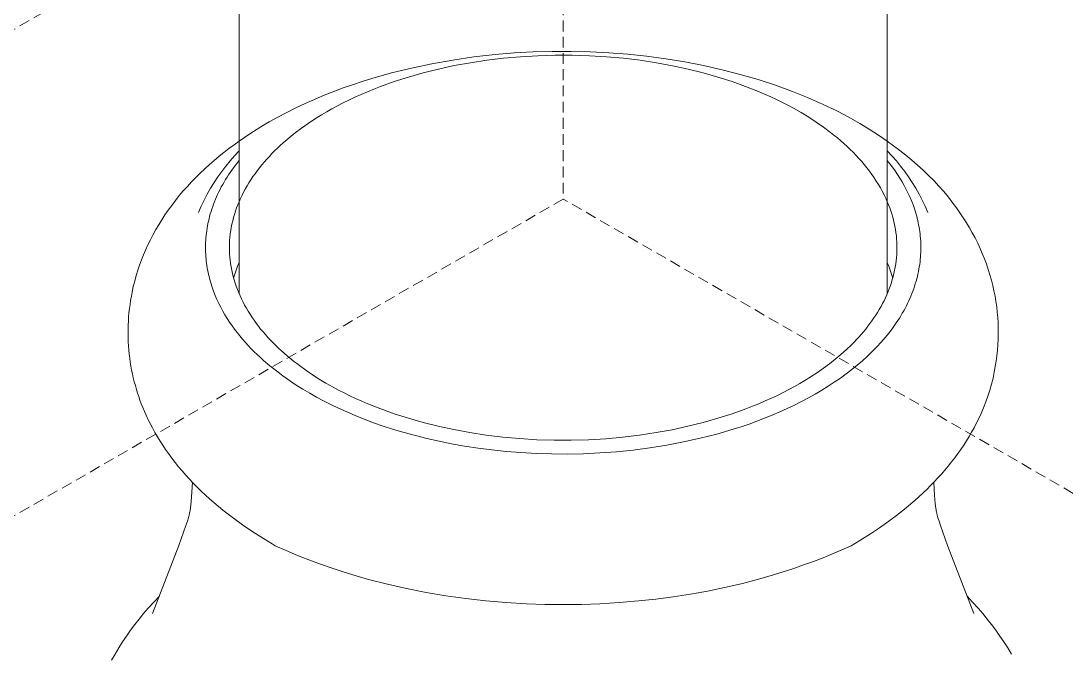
# Model space of a CAD drawing. Header units: millimetres. Extents: x -124 to 15640, y 659 to 4121.
# Drawn here: x 4030.7 to 4153.4, y 2476.4 to 2550.8 of the extents above; entities that cross this region are included whole.
import ezdxf

# ---------------------------------------------------------------- set-up
doc = ezdxf.new("R2010")
doc.units = ezdxf.units.MM
doc.linetypes.add('HIDDEN', pattern=[1.905, 1.27, -0.635])
doc.layers.add('ZANO_R', color=7, linetype='Continuous', lineweight=0)
doc.layers.add('ZANO_R_przerywana', color=7, linetype='HIDDEN', lineweight=0)

msp = doc.modelspace()

# ---------------------------------------------------------------- linework, layer by layer
at = {"layer": 'ZANO_R'}
for p, q in [((4056.34, 2518.73), (4056.34, 2749.05)), ((4132.44, 2749.05), (4132.44, 2518.73)), ((4081.42, 2546.18), (4083.9, 2546.54)), ((4083.9, 2546.54), (4086.4, 2546.82)), ((4085.42, 2546.16), (4087.39, 2546.4)), ((4086.4, 2546.82), (4088.62, 2547.01)), ((4087.39, 2546.4), (4089.39, 2546.57)), ((4088.62, 2547.01), (4090.84, 2547.13)), ((4089.39, 2546.57), (4091.4, 2546.69)), ((4090.84, 2547.13), (4093.08, 2547.2)), ((4091.4, 2546.69), (4093.43, 2546.75)), ((4093.08, 2547.2), (4095.31, 2547.2)), ((4093.43, 2546.75), (4095.46, 2546.75)), ((4095.31, 2547.2), (4097.54, 2547.15)), ((4095.46, 2546.75), (4097.48, 2546.69)), ((4097.48, 2546.69), (4099.49, 2546.57)), ((4097.54, 2547.15), (4099.76, 2547.03)), ((4099.49, 2546.57), (4101.48, 2546.39)), ((4099.76, 2547.03), (4101.98, 2546.86)), ((4101.48, 2546.39), (4103.44, 2546.15)), ((4101.98, 2546.86), (4104.18, 2546.63)), ((4104.18, 2546.63), (4106.44, 2546.32)), ((4106.44, 2546.32), (4108.68, 2545.96)), ((4074.23, 2544.66), (4076.58, 2545.24)), ((4076.58, 2545.24), (4078.98, 2545.75)), ((4077.95, 2544.67), (4079.75, 2545.12)), ((4078.98, 2545.75), (4081.42, 2546.18)), ((4079.75, 2545.12), (4081.59, 2545.52)), ((4081.59, 2545.52), (4083.49, 2545.87)), ((4083.49, 2545.87), (4085.42, 2546.16)), ((4103.44, 2546.15), (4105.36, 2545.85)), ((4105.36, 2545.85), (4107.24, 2545.51)), ((4107.24, 2545.51), (4109.07, 2545.11)), ((4108.68, 2545.96), (4110.88, 2545.53)), ((4109.07, 2545.11), (4110.84, 2544.67)), ((4110.88, 2545.53), (4113.05, 2545.04)), ((4113.05, 2545.04), (4115.18, 2544.49)), ((4070.79, 2543.66), (4071.92, 2544.01)), ((4071.92, 2544.01), (4074.23, 2544.66)), ((4074.54, 2543.64), (4076.21, 2544.18)), ((4076.21, 2544.18), (4077.95, 2544.67)), ((4110.84, 2544.67), (4112.56, 2544.18)), ((4112.56, 2544.18), (4114.21, 2543.65)), ((4115.18, 2544.49), (4117.26, 2543.88)), ((4117.26, 2543.88), (4119.31, 2543.22)), ((4067.47, 2542.49), (4068.56, 2542.9)), ((4068.56, 2542.9), (4069.67, 2543.28)), ((4069.67, 2543.28), (4070.79, 2543.66)), ((4071.4, 2542.46), (4072.16, 2542.77)), ((4072.16, 2542.77), (4072.94, 2543.07)), ((4072.94, 2543.07), (4074.54, 2543.64)), ((4114.21, 2543.65), (4115.8, 2543.08)), ((4115.8, 2543.08), (4117.31, 2542.48)), ((4119.31, 2543.22), (4121.3, 2542.49)), ((4064.09, 2541.07), (4065.2, 2541.56)), ((4065.2, 2541.56), (4066.32, 2542.04)), ((4066.32, 2542.04), (4067.47, 2542.49)), ((4068.55, 2541.15), (4069.24, 2541.48)), ((4069.24, 2541.48), (4069.94, 2541.82)), ((4069.94, 2541.82), (4070.66, 2542.14)), ((4070.66, 2542.14), (4071.4, 2542.46)), ((4117.31, 2542.48), (4118.04, 2542.17)), ((4118.04, 2542.17), (4118.75, 2541.85)), ((4118.75, 2541.85), (4119.44, 2541.53)), ((4119.44, 2541.53), (4120.12, 2541.2)), ((4121.3, 2542.49), (4123.09, 2541.77)), ((4123.09, 2541.77), (4124.82, 2541.01)), ((4061.94, 2540.03), (4063, 2540.56)), ((4063, 2540.56), (4064.09, 2541.07)), ((4066.01, 2539.74), (4066.62, 2540.1)), ((4066.62, 2540.1), (4067.24, 2540.45)), ((4067.24, 2540.45), (4067.89, 2540.8)), ((4067.89, 2540.8), (4068.55, 2541.15)), ((4120.12, 2541.2), (4120.77, 2540.86)), ((4120.77, 2540.86), (4121.41, 2540.52)), ((4121.41, 2540.52), (4122.33, 2540)), ((4124.82, 2541.01), (4126.5, 2540.2)), ((4126.5, 2540.2), (4127.32, 2539.78)), ((4058.89, 2538.33), (4059.88, 2538.91)), ((4059.88, 2538.91), (4060.9, 2539.48)), ((4060.9, 2539.48), (4061.94, 2540.03)), ((4064.43, 2538.72), (4065.21, 2539.24)), ((4065.21, 2539.24), (4066.01, 2539.74)), ((4122.33, 2540), (4123.22, 2539.45)), ((4123.22, 2539.45), (4124.1, 2538.88)), ((4124.1, 2538.88), (4124.95, 2538.29)), ((4127.32, 2539.78), (4128.12, 2539.34)), ((4128.12, 2539.34), (4129.23, 2538.72)), ((4057.6, 2537.51), (4058.89, 2538.33)), ((4062.92, 2537.62), (4063.66, 2538.18)), ((4063.66, 2538.18), (4064.43, 2538.72)), ((4124.95, 2538.29), (4125.78, 2537.68)), ((4125.78, 2537.68), (4126.18, 2537.36)), ((4129.23, 2538.72), (4130.32, 2538.06)), ((4130.32, 2538.06), (4131.39, 2537.37)), ((4055.74, 2536.23), (4056.34, 2536.66)), ((4056.34, 2536.66), (4057.6, 2537.51)), ((4061.17, 2536.13), (4061.5, 2536.44)), ((4061.5, 2536.44), (4062.2, 2537.04)), ((4062.2, 2537.04), (4062.92, 2537.62)), ((4126.18, 2537.36), (4126.58, 2537.04)), ((4126.58, 2537.04), (4126.96, 2536.71)), ((4126.96, 2536.71), (4127.34, 2536.37)), ((4131.39, 2537.37), (4132.44, 2536.66)), ((4132.44, 2536.66), (4133.18, 2536.12)), ((4053.98, 2534.87), (4054.56, 2535.33)), ((4054.56, 2535.33), (4055.14, 2535.78)), ((4055.14, 2535.78), (4055.74, 2536.23)), ((4055.8, 2534.93), (4056.34, 2535.51)), ((4059.89, 2534.86), (4060.19, 2535.19)), ((4060.19, 2535.19), (4060.51, 2535.51)), ((4060.51, 2535.51), (4060.83, 2535.82)), ((4060.83, 2535.82), (4061.17, 2536.13)), ((4127.34, 2536.37), (4127.71, 2536.03)), ((4127.71, 2536.03), (4128.08, 2535.69)), ((4128.08, 2535.69), (4128.43, 2535.34)), ((4128.43, 2535.34), (4128.77, 2534.98)), ((4132.44, 2535.51), (4132.98, 2534.93)), ((4133.18, 2536.12), (4133.91, 2535.57)), ((4133.91, 2535.57), (4134.62, 2535.01)), ((4052.86, 2533.9), (4053.41, 2534.39)), ((4053.41, 2534.39), (4053.98, 2534.87)), ((4054.78, 2533.72), (4055.28, 2534.34)), ((4055.28, 2534.34), (4055.8, 2534.93)), ((4055.9, 2533.83), (4056.34, 2534.39)), ((4059.01, 2533.86), (4059.29, 2534.2)), ((4059.29, 2534.2), (4059.59, 2534.53)), ((4059.59, 2534.53), (4059.89, 2534.86)), ((4128.77, 2534.98), (4129.11, 2534.62)), ((4129.11, 2534.62), (4129.43, 2534.26)), ((4129.43, 2534.26), (4129.74, 2533.89)), ((4132.44, 2534.39), (4132.75, 2533.99)), ((4132.75, 2533.99), (4133.06, 2533.59)), ((4132.98, 2534.93), (4133.5, 2534.34)), ((4133.5, 2534.34), (4134, 2533.72)), ((4134.62, 2535.01), (4135.31, 2534.43)), ((4135.31, 2534.43), (4135.99, 2533.84)), ((4051.26, 2532.39), (4051.77, 2532.9)), ((4051.77, 2532.9), (4052.31, 2533.4)), ((4052.31, 2533.4), (4052.86, 2533.9)), ((4053.84, 2532.45), (4054.3, 2533.09)), ((4054.3, 2533.09), (4054.78, 2533.72)), ((4055.1, 2532.7), (4055.49, 2533.26)), ((4055.49, 2533.26), (4055.9, 2533.83)), ((4057.96, 2532.48), (4058.21, 2532.83)), ((4058.21, 2532.83), (4058.47, 2533.18)), ((4058.47, 2533.18), (4058.73, 2533.52)), ((4058.73, 2533.52), (4059.01, 2533.86)), ((4129.74, 2533.89), (4130.05, 2533.51)), ((4130.05, 2533.51), (4130.34, 2533.13)), ((4130.34, 2533.13), (4130.62, 2532.75)), ((4130.62, 2532.75), (4130.89, 2532.36)), ((4133.06, 2533.59), (4133.35, 2533.17)), ((4133.35, 2533.17), (4133.64, 2532.75)), ((4133.64, 2532.75), (4133.91, 2532.32)), ((4134, 2533.72), (4134.48, 2533.09)), ((4134.48, 2533.09), (4134.94, 2532.45)), ((4135.99, 2533.84), (4136.64, 2533.24)), ((4136.64, 2533.24), (4137.27, 2532.63)), ((4050.27, 2531.34), (4050.76, 2531.87)), ((4050.76, 2531.87), (4051.26, 2532.39)), ((4052.99, 2531.11), (4053.4, 2531.79)), ((4053.4, 2531.79), (4053.84, 2532.45)), ((4054.25, 2531.27), (4054.41, 2531.55)), ((4054.41, 2531.55), (4054.57, 2531.84)), ((4054.57, 2531.84), (4054.74, 2532.13)), ((4054.74, 2532.13), (4054.92, 2532.41)), ((4054.92, 2532.41), (4055.1, 2532.7)), ((4057.28, 2531.4), (4057.5, 2531.76)), ((4057.5, 2531.76), (4057.72, 2532.12)), ((4057.72, 2532.12), (4057.96, 2532.48)), ((4130.89, 2532.36), (4131.15, 2531.97)), ((4131.15, 2531.97), (4131.39, 2531.57)), ((4131.39, 2531.57), (4131.63, 2531.17)), ((4133.91, 2532.32), (4134.18, 2531.88)), ((4134.18, 2531.88), (4134.43, 2531.43)), ((4134.94, 2532.45), (4135.37, 2531.79)), ((4135.37, 2531.79), (4135.78, 2531.11)), ((4137.27, 2532.63), (4137.89, 2532.01)), ((4137.89, 2532.01), (4138.48, 2531.37)), ((4049.32, 2530.25), (4049.79, 2530.8)), ((4049.79, 2530.8), (4050.27, 2531.34)), ((4052.24, 2529.72), (4052.6, 2530.42)), ((4052.6, 2530.42), (4052.99, 2531.11)), ((4053.69, 2530.12), (4053.82, 2530.4)), ((4053.82, 2530.4), (4053.96, 2530.69)), ((4053.96, 2530.69), (4054.1, 2530.98)), ((4054.1, 2530.98), (4054.25, 2531.27)), ((4056.5, 2529.92), (4056.68, 2530.29)), ((4056.68, 2530.29), (4056.87, 2530.66)), ((4056.87, 2530.66), (4057.07, 2531.03)), ((4057.07, 2531.03), (4057.28, 2531.4)), ((4131.63, 2531.17), (4131.85, 2530.77)), ((4131.85, 2530.77), (4132.06, 2530.36)), ((4132.06, 2530.36), (4132.25, 2529.95)), ((4134.43, 2531.43), (4134.67, 2530.98)), ((4134.67, 2530.98), (4134.9, 2530.52)), ((4134.9, 2530.52), (4135.11, 2530.05)), ((4135.78, 2531.11), (4136.17, 2530.42)), ((4136.17, 2530.42), (4136.54, 2529.72)), ((4138.48, 2531.37), (4139.06, 2530.72)), ((4139.06, 2530.72), (4139.61, 2530.06)), ((4048.01, 2528.53), (4048.44, 2529.11)), ((4048.44, 2529.11), (4048.87, 2529.69)), ((4048.87, 2529.69), (4049.32, 2530.25)), ((4051.9, 2529.01), (4052.24, 2529.72)), ((4053.24, 2528.97), (4053.34, 2529.26)), ((4053.34, 2529.26), (4053.45, 2529.54)), ((4053.45, 2529.54), (4053.57, 2529.83)), ((4053.57, 2529.83), (4053.69, 2530.12)), ((4056.04, 2528.8), (4056.19, 2529.17)), ((4056.19, 2529.17), (4056.34, 2529.54)), ((4056.34, 2529.54), (4056.5, 2529.92)), ((4132.25, 2529.95), (4132.44, 2529.54)), ((4132.44, 2529.54), (4132.58, 2529.18)), ((4132.58, 2529.18), (4132.72, 2528.83)), ((4135.11, 2530.05), (4135.31, 2529.57)), ((4135.31, 2529.57), (4135.5, 2529.08)), ((4135.5, 2529.08), (4135.66, 2528.59)), ((4136.54, 2529.72), (4136.88, 2529.01)), ((4139.61, 2530.06), (4140.14, 2529.38)), ((4140.14, 2529.38), (4140.56, 2528.82)), ((4047.26, 2527.41), (4047.63, 2527.98)), ((4047.63, 2527.98), (4048.01, 2528.53)), ((4051.58, 2528.28), (4051.9, 2529.01)), ((4052.81, 2527.54), (4052.88, 2527.82)), ((4052.88, 2527.82), (4052.96, 2528.11)), ((4052.96, 2528.11), (4053.05, 2528.4)), ((4053.05, 2528.4), (4053.14, 2528.68)), ((4053.14, 2528.68), (4053.24, 2528.97)), ((4055.68, 2527.67), (4055.79, 2528.04)), ((4055.79, 2528.04), (4055.91, 2528.42)), ((4055.91, 2528.42), (4056.04, 2528.8)), ((4132.72, 2528.83), (4132.85, 2528.47)), ((4132.85, 2528.47), (4132.96, 2528.11)), ((4132.96, 2528.11), (4133.07, 2527.74)), ((4135.66, 2528.59), (4135.82, 2528.09)), ((4135.82, 2528.09), (4135.89, 2527.84)), ((4135.89, 2527.84), (4135.95, 2527.58)), ((4136.88, 2529.01), (4137.19, 2528.28)), ((4140.56, 2528.82), (4140.96, 2528.25)), ((4140.96, 2528.25), (4141.35, 2527.66)), ((4046.57, 2526.26), (4046.91, 2526.84)), ((4046.91, 2526.84), (4047.26, 2527.41)), ((4052.58, 2526.41), (4052.63, 2526.69)), ((4052.63, 2526.69), (4052.68, 2526.97)), ((4052.68, 2526.97), (4052.75, 2527.26)), ((4052.75, 2527.26), (4052.81, 2527.54)), ((4055.42, 2526.52), (4055.5, 2526.9)), ((4055.5, 2526.9), (4055.59, 2527.29)), ((4055.59, 2527.29), (4055.68, 2527.67)), ((4133.07, 2527.74), (4133.17, 2527.38)), ((4133.17, 2527.38), (4133.25, 2527.01)), ((4133.25, 2527.01), (4133.33, 2526.65)), ((4133.33, 2526.65), (4133.4, 2526.28)), ((4135.95, 2527.58), (4136.01, 2527.33)), ((4136.01, 2527.33), (4136.07, 2527.07)), ((4136.07, 2527.07), (4136.12, 2526.81)), ((4136.12, 2526.81), (4136.17, 2526.55)), ((4141.35, 2527.66), (4141.73, 2527.07)), ((4141.73, 2527.07), (4142.08, 2526.48)), ((4045.93, 2525.07), (4046.24, 2525.67)), ((4046.24, 2525.67), (4046.57, 2526.26)), ((4052.44, 2525.29), (4052.47, 2525.57)), ((4052.47, 2525.57), (4052.5, 2525.85)), ((4052.5, 2525.85), (4052.54, 2526.13)), ((4052.54, 2526.13), (4052.58, 2526.41)), ((4055.23, 2524.98), (4055.26, 2525.37)), ((4055.26, 2525.37), (4055.3, 2525.75)), ((4055.3, 2525.75), (4055.36, 2526.14)), ((4055.36, 2526.14), (4055.42, 2526.52)), ((4133.4, 2526.28), (4133.45, 2525.91)), ((4133.45, 2525.91), (4133.5, 2525.54)), ((4133.5, 2525.54), (4133.53, 2525.17)), ((4136.17, 2526.55), (4136.21, 2526.29)), ((4136.21, 2526.29), (4136.25, 2526.02)), ((4136.25, 2526.02), (4136.29, 2525.76)), ((4136.29, 2525.76), (4136.31, 2525.49)), ((4136.31, 2525.49), (4136.34, 2525.22)), ((4142.08, 2526.48), (4142.42, 2525.88)), ((4142.42, 2525.88), (4142.74, 2525.28)), ((4045.36, 2523.86), (4045.64, 2524.47)), ((4045.64, 2524.47), (4045.93, 2525.07)), ((4052.4, 2524.46), (4052.41, 2524.73)), ((4052.4, 2524.19), (4052.4, 2524.46)), ((4052.4, 2523.91), (4052.4, 2524.19)), ((4052.41, 2524.73), (4052.42, 2525.01)), ((4052.42, 2525.01), (4052.44, 2525.29)), ((4055.2, 2524.21), (4055.21, 2524.59)), ((4055.21, 2523.82), (4055.2, 2524.21)), ((4055.21, 2524.59), (4055.23, 2524.98)), ((4133.53, 2525.17), (4133.55, 2524.8)), ((4133.55, 2524.8), (4133.57, 2524.43)), ((4133.57, 2524.43), (4133.57, 2524.07)), ((4136.34, 2525.22), (4136.36, 2524.95)), ((4136.36, 2524.95), (4136.37, 2524.68)), ((4136.37, 2524.68), (4136.38, 2524.41)), ((4136.38, 2524.41), (4136.38, 2524.13)), ((4136.38, 2524.13), (4136.38, 2523.86)), ((4142.74, 2525.28), (4143.05, 2524.66)), ((4143.05, 2524.66), (4143.33, 2524.06)), ((4044.88, 2522.69), (4045.11, 2523.28)), ((4045.11, 2523.28), (4045.36, 2523.86)), ((4052.4, 2523.64), (4052.4, 2523.91)), ((4052.42, 2523.37), (4052.4, 2523.64)), ((4052.43, 2523.1), (4052.42, 2523.37)), ((4052.46, 2522.83), (4052.43, 2523.1)), ((4055.22, 2523.43), (4055.21, 2523.82)), ((4055.25, 2523.04), (4055.22, 2523.43)), ((4055.29, 2522.66), (4055.25, 2523.04)), ((4133.52, 2522.96), (4133.48, 2522.59)), ((4133.55, 2523.33), (4133.52, 2522.96)), ((4133.56, 2523.7), (4133.55, 2523.33)), ((4133.57, 2524.07), (4133.56, 2523.7)), ((4136.33, 2523.02), (4136.31, 2522.74)), ((4136.35, 2523.3), (4136.33, 2523.02)), ((4136.37, 2523.58), (4136.35, 2523.3)), ((4136.38, 2523.86), (4136.37, 2523.58)), ((4143.33, 2524.06), (4143.59, 2523.45)), ((4143.59, 2523.45), (4143.84, 2522.84)), ((4044.46, 2521.49), (4044.66, 2522.09)), ((4044.66, 2522.09), (4044.88, 2522.69)), ((4052.48, 2522.57), (4052.46, 2522.83)), ((4052.52, 2522.3), (4052.48, 2522.57)), ((4052.55, 2522.04), (4052.52, 2522.3)), ((4052.59, 2521.78), (4052.55, 2522.04)), ((4052.64, 2521.52), (4052.59, 2521.78)), ((4055.34, 2522.27), (4055.29, 2522.66)), ((4055.4, 2521.89), (4055.34, 2522.27)), ((4055.47, 2521.5), (4055.4, 2521.89)), ((4056.15, 2521.95), (4055.99, 2521.5)), ((4056.34, 2522.4), (4056.15, 2521.95)), ((4132.62, 2521.95), (4132.44, 2522.4)), ((4132.79, 2521.5), (4132.62, 2521.95)), ((4133.37, 2521.85), (4133.3, 2521.49)), ((4133.43, 2522.22), (4133.37, 2521.85)), ((4133.48, 2522.59), (4133.43, 2522.22)), ((4136.2, 2521.9), (4136.15, 2521.61)), ((4136.24, 2522.18), (4136.2, 2521.9)), ((4136.28, 2522.46), (4136.24, 2522.18)), ((4136.31, 2522.74), (4136.28, 2522.46)), ((4143.84, 2522.84), (4144.07, 2522.22)), ((4144.07, 2522.22), (4144.28, 2521.59)), ((4044.08, 2520.21), (4044.26, 2520.86)), ((4044.26, 2520.86), (4044.46, 2521.49)), ((4052.69, 2521.26), (4052.64, 2521.52)), ((4052.75, 2521), (4052.69, 2521.26)), ((4052.81, 2520.75), (4052.75, 2521)), ((4052.87, 2520.5), (4052.81, 2520.75)), ((4053.01, 2519.99), (4052.87, 2520.5)), ((4055.55, 2521.12), (4055.47, 2521.5)), ((4055.65, 2520.74), (4055.55, 2521.12)), ((4055.75, 2520.36), (4055.65, 2520.74)), ((4055.83, 2521.03), (4055.69, 2520.57)), ((4055.99, 2521.5), (4055.83, 2521.03)), ((4132.94, 2521.03), (4132.79, 2521.5)), ((4133.08, 2520.57), (4132.94, 2521.03)), ((4133.13, 2520.76), (4133.03, 2520.4)), ((4133.22, 2521.12), (4133.13, 2520.76)), ((4133.3, 2521.49), (4133.22, 2521.12)), ((4135.9, 2520.47), (4135.82, 2520.19)), ((4135.97, 2520.76), (4135.9, 2520.47)), ((4136.04, 2521.04), (4135.97, 2520.76)), ((4136.1, 2521.33), (4136.04, 2521.04)), ((4136.15, 2521.61), (4136.1, 2521.33)), ((4144.28, 2521.59), (4144.48, 2520.96)), ((4144.48, 2520.96), (4144.66, 2520.32)), ((4043.78, 2518.92), (4043.92, 2519.57)), ((4043.92, 2519.57), (4044.08, 2520.21)), ((4053.17, 2519.5), (4053.01, 2519.99)), ((4053.34, 2519.01), (4053.17, 2519.5)), ((4055.87, 2519.98), (4055.75, 2520.36)), ((4056, 2519.6), (4055.87, 2519.98)), ((4056.14, 2519.22), (4056, 2519.6)), ((4056.29, 2518.85), (4056.14, 2519.22)), ((4132.67, 2519.32), (4132.53, 2518.97)), ((4132.8, 2519.68), (4132.67, 2519.32)), ((4132.92, 2520.04), (4132.8, 2519.68)), ((4133.03, 2520.4), (4132.92, 2520.04)), ((4135.54, 2519.32), (4135.44, 2519.03)), ((4135.64, 2519.61), (4135.54, 2519.32)), ((4135.73, 2519.9), (4135.64, 2519.61)), ((4135.82, 2520.19), (4135.73, 2519.9)), ((4144.66, 2520.32), (4144.83, 2519.68)), ((4144.83, 2519.68), (4144.96, 2519.06)), ((4043.6, 2517.95), (4043.69, 2518.44)), ((4043.69, 2518.44), (4043.78, 2518.92)), ((4053.53, 2518.53), (4053.34, 2519.01)), ((4053.74, 2518.06), (4053.53, 2518.53)), ((4053.95, 2517.59), (4053.74, 2518.06)), ((4056.45, 2518.48), (4056.29, 2518.85)), ((4056.62, 2518.11), (4056.45, 2518.48)), ((4056.8, 2517.74), (4056.62, 2518.11)), ((4132.23, 2518.26), (4132.06, 2517.91)), ((4132.39, 2518.61), (4132.23, 2518.26)), ((4132.53, 2518.97), (4132.39, 2518.61)), ((4135.09, 2518.17), (4134.96, 2517.88)), ((4135.21, 2518.46), (4135.09, 2518.17)), ((4135.33, 2518.74), (4135.21, 2518.46)), ((4135.44, 2519.03), (4135.33, 2518.74)), ((4144.96, 2519.06), (4145.09, 2518.44)), ((4145.09, 2518.44), (4145.19, 2517.82)), ((4043.41, 2516.5), (4043.47, 2516.99)), ((4043.47, 2516.99), (4043.53, 2517.47)), ((4043.53, 2517.47), (4043.6, 2517.95)), ((4054.18, 2517.14), (4053.95, 2517.59)), ((4054.43, 2516.69), (4054.18, 2517.14)), ((4056.99, 2517.38), (4056.8, 2517.74)), ((4057.19, 2517.02), (4056.99, 2517.38)), ((4057.4, 2516.66), (4057.19, 2517.02)), ((4131.5, 2516.88), (4131.3, 2516.54)), ((4131.7, 2517.22), (4131.5, 2516.88)), ((4131.88, 2517.57), (4131.7, 2517.22)), ((4132.06, 2517.91), (4131.88, 2517.57)), ((4134.52, 2517.01), (4134.37, 2516.72)), ((4134.68, 2517.3), (4134.52, 2517.01)), ((4134.82, 2517.59), (4134.68, 2517.3)), ((4134.96, 2517.88), (4134.82, 2517.59)), ((4145.19, 2517.82), (4145.28, 2517.2)), ((4145.28, 2517.2), (4145.35, 2516.57)), ((4043.34, 2515.53), (4043.37, 2516.01)), ((4043.37, 2516.01), (4043.41, 2516.5)), ((4054.68, 2516.25), (4054.43, 2516.69)), ((4054.95, 2515.81), (4054.68, 2516.25)), ((4055.23, 2515.39), (4054.95, 2515.81)), ((4057.63, 2516.31), (4057.4, 2516.66)), ((4057.86, 2515.95), (4057.63, 2516.31)), ((4058.1, 2515.61), (4057.86, 2515.95)), ((4058.35, 2515.26), (4058.1, 2515.61)), ((4130.64, 2515.55), (4130.4, 2515.22)), ((4130.87, 2515.88), (4130.64, 2515.55)), ((4131.09, 2516.21), (4130.87, 2515.88)), ((4131.3, 2516.54), (4131.09, 2516.21)), ((4133.67, 2515.57), (4133.48, 2515.29)), ((4133.86, 2515.86), (4133.67, 2515.57)), ((4134.03, 2516.15), (4133.86, 2515.86)), ((4134.2, 2516.43), (4134.03, 2516.15)), ((4134.37, 2516.72), (4134.2, 2516.43)), ((4145.35, 2516.57), (4145.41, 2515.94)), ((4145.41, 2515.94), (4145.45, 2515.31)), ((4043.3, 2514.55), (4043.32, 2515.04)), ((4043.3, 2514.07), (4043.3, 2514.55)), ((4043.32, 2515.04), (4043.34, 2515.53)), ((4055.51, 2514.97), (4055.23, 2515.39)), ((4055.81, 2514.56), (4055.51, 2514.97)), ((4056.12, 2514.16), (4055.81, 2514.56)), ((4058.6, 2514.92), (4058.35, 2515.26)), ((4058.87, 2514.58), (4058.6, 2514.92)), ((4059.15, 2514.25), (4058.87, 2514.58)), ((4129.9, 2514.58), (4129.64, 2514.26)), ((4130.16, 2514.9), (4129.9, 2514.58)), ((4130.4, 2515.22), (4130.16, 2514.9)), ((4133.08, 2514.72), (4132.65, 2514.15)), ((4133.48, 2515.29), (4133.08, 2514.72)), ((4145.45, 2515.31), (4145.47, 2514.68)), ((4145.47, 2514.68), (4145.47, 2514.03)), ((4043.31, 2513.58), (4043.3, 2514.07)), ((4043.33, 2513.09), (4043.31, 2513.58)), ((4043.35, 2512.61), (4043.33, 2513.09)), ((4056.43, 2513.77), (4056.12, 2514.16)), ((4056.75, 2513.38), (4056.43, 2513.77)), ((4057.09, 2513), (4056.75, 2513.38)), ((4059.43, 2513.92), (4059.15, 2514.25)), ((4059.72, 2513.59), (4059.43, 2513.92)), ((4060.02, 2513.27), (4059.72, 2513.59)), ((4060.33, 2512.95), (4060.02, 2513.27)), ((4128.82, 2513.34), (4128.53, 2513.04)), ((4129.1, 2513.64), (4128.82, 2513.34)), ((4129.38, 2513.95), (4129.1, 2513.64)), ((4129.64, 2514.26), (4129.38, 2513.95)), ((4132.2, 2513.59), (4131.71, 2513.03)), ((4132.65, 2514.15), (4132.2, 2513.59)), ((4145.46, 2513.38), (4145.43, 2512.73)), ((4145.47, 2514.03), (4145.46, 2513.38)), ((4043.39, 2512.12), (4043.35, 2512.61)), ((4043.44, 2511.64), (4043.39, 2512.12)), ((4057.42, 2512.63), (4057.09, 2513)), ((4057.77, 2512.27), (4057.42, 2512.63)), ((4058.12, 2511.92), (4057.77, 2512.27)), ((4058.47, 2511.57), (4058.12, 2511.92)), ((4060.65, 2512.63), (4060.33, 2512.95)), ((4060.97, 2512.32), (4060.65, 2512.63)), ((4061.3, 2512.02), (4060.97, 2512.32)), ((4061.98, 2511.42), (4061.3, 2512.02)), ((4127.63, 2512.16), (4126.99, 2511.59)), ((4128.24, 2512.74), (4127.63, 2512.16)), ((4128.53, 2513.04), (4128.24, 2512.74)), ((4130.67, 2511.93), (4130.11, 2511.39)), ((4131.21, 2512.48), (4130.67, 2511.93)), ((4131.71, 2513.03), (4131.21, 2512.48)), ((4145.38, 2512.08), (4145.31, 2511.44)), ((4145.43, 2512.73), (4145.38, 2512.08)), ((4043.5, 2511.16), (4043.44, 2511.64)), ((4043.56, 2510.69), (4043.5, 2511.16)), ((4043.64, 2510.23), (4043.56, 2510.69)), ((4058.84, 2511.23), (4058.47, 2511.57)), ((4059.2, 2510.9), (4058.84, 2511.23)), ((4059.95, 2510.27), (4059.2, 2510.9)), ((4062.69, 2510.84), (4061.98, 2511.42)), ((4063.42, 2510.28), (4062.69, 2510.84)), ((4126.33, 2511.04), (4125.66, 2510.5)), ((4126.99, 2511.59), (4126.33, 2511.04)), ((4129.52, 2510.86), (4128.91, 2510.33)), ((4130.11, 2511.39), (4129.52, 2510.86)), ((4145.23, 2510.8), (4145.12, 2510.16)), ((4145.31, 2511.44), (4145.23, 2510.8)), ((4043.72, 2509.76), (4043.64, 2510.23)), ((4043.82, 2509.3), (4043.72, 2509.76)), ((4060.71, 2509.66), (4059.95, 2510.27)), ((4061.48, 2509.08), (4060.71, 2509.66)), ((4064.17, 2509.73), (4063.42, 2510.28)), ((4064.94, 2509.21), (4064.17, 2509.73)), ((4124.24, 2509.48), (4123.51, 2509)), ((4124.96, 2509.98), (4124.24, 2509.48)), ((4125.66, 2510.5), (4124.96, 2509.98)), ((4128.27, 2509.82), (4127.61, 2509.31)), ((4128.91, 2510.33), (4128.27, 2509.82)), ((4145, 2509.52), (4144.85, 2508.81)), ((4145.12, 2510.16), (4145, 2509.52)), ((4043.92, 2508.84), (4043.82, 2509.3)), ((4044.03, 2508.39), (4043.92, 2508.84)), ((4044.16, 2507.93), (4044.03, 2508.39)), ((4062.26, 2508.52), (4061.48, 2509.08)), ((4063.05, 2508), (4062.26, 2508.52)), ((4065.74, 2508.7), (4064.94, 2509.21)), ((4066.54, 2508.22), (4065.74, 2508.7)), ((4067.37, 2507.75), (4066.54, 2508.22)), ((4122.16, 2508.17), (4121.53, 2507.82)), ((4122.76, 2508.53), (4122.16, 2508.17)), ((4123.51, 2509), (4122.76, 2508.53)), ((4126.22, 2508.32), (4125.49, 2507.85)), ((4126.93, 2508.81), (4126.22, 2508.32)), ((4127.61, 2509.31), (4126.93, 2508.81)), ((4144.85, 2508.81), (4144.67, 2508.1)), ((4044.29, 2507.48), (4044.16, 2507.93)), ((4044.42, 2507.06), (4044.29, 2507.48)), ((4044.56, 2506.64), (4044.42, 2507.06)), ((4063.84, 2507.5), (4063.05, 2508)), ((4064.63, 2507.03), (4063.84, 2507.5)), ((4065.43, 2506.58), (4064.63, 2507.03)), ((4068, 2507.41), (4067.37, 2507.75)), ((4068.66, 2507.07), (4068, 2507.41)), ((4069.33, 2506.74), (4068.66, 2507.07)), ((4120.22, 2507.13), (4119.54, 2506.79)), ((4120.89, 2507.47), (4120.22, 2507.13)), ((4121.53, 2507.82), (4120.89, 2507.47)), ((4124.74, 2507.38), (4123.96, 2506.93)), ((4125.49, 2507.85), (4124.74, 2507.38)), ((4144.47, 2507.4), (4144.24, 2506.71)), ((4144.67, 2508.1), (4144.47, 2507.4)), ((4044.7, 2506.22), (4044.56, 2506.64)), ((4044.86, 2505.8), (4044.7, 2506.22)), ((4045.04, 2505.35), (4044.86, 2505.8)), ((4066.25, 2506.14), (4065.43, 2506.58)), ((4067.11, 2505.7), (4066.25, 2506.14)), ((4070.02, 2506.42), (4069.33, 2506.74)), ((4070.74, 2506.1), (4070.02, 2506.42)), ((4071.47, 2505.79), (4070.74, 2506.1)), ((4072.98, 2505.19), (4071.47, 2505.79)), ((4117.37, 2505.81), (4116.61, 2505.5)), ((4118.11, 2506.13), (4117.37, 2505.81)), ((4118.83, 2506.46), (4118.11, 2506.13)), ((4119.54, 2506.79), (4118.83, 2506.46)), ((4122.36, 2506.05), (4121.53, 2505.64)), ((4123.17, 2506.48), (4122.36, 2506.05)), ((4123.96, 2506.93), (4123.17, 2506.48)), ((4144, 2506.02), (4143.74, 2505.34)), ((4144.24, 2506.71), (4144, 2506.02)), ((4045.22, 2504.9), (4045.04, 2505.35)), ((4045.42, 2504.45), (4045.22, 2504.9)), ((4068.02, 2505.27), (4067.11, 2505.7)), ((4068.97, 2504.84), (4068.02, 2505.27)), ((4069.97, 2504.41), (4068.97, 2504.84)), ((4074.56, 2504.62), (4072.98, 2505.19)), ((4076.22, 2504.09), (4074.56, 2504.62)), ((4114.23, 2504.63), (4112.56, 2504.09)), ((4115.84, 2505.2), (4114.23, 2504.63)), ((4116.61, 2505.5), (4115.84, 2505.2)), ((4119.81, 2504.84), (4118.93, 2504.46)), ((4120.68, 2505.23), (4119.81, 2504.84)), ((4121.53, 2505.64), (4120.68, 2505.23)), ((4143.45, 2504.67), (4143.15, 2504.01)), ((4143.74, 2505.34), (4143.45, 2504.67)), ((4045.63, 2504.01), (4045.42, 2504.45)), ((4045.89, 2503.48), (4045.63, 2504.01)), ((4046.16, 2502.96), (4045.89, 2503.48)), ((4071.02, 2503.99), (4069.97, 2504.41)), ((4072.12, 2503.58), (4071.02, 2503.99)), ((4073.27, 2503.18), (4072.12, 2503.58)), ((4077.93, 2503.6), (4076.22, 2504.09)), ((4079.71, 2503.16), (4077.93, 2503.6)), ((4110.82, 2503.6), (4109.03, 2503.15)), ((4112.56, 2504.09), (4110.82, 2503.6)), ((4116.21, 2503.42), (4115.27, 2503.1)), ((4117.13, 2503.75), (4116.21, 2503.42)), ((4118.04, 2504.1), (4117.13, 2503.75)), ((4118.93, 2504.46), (4118.04, 2504.1)), ((4142.89, 2503.49), (4142.62, 2502.97)), ((4143.15, 2504.01), (4142.89, 2503.49)), ((4046.45, 2502.44), (4046.16, 2502.96)), ((4046.75, 2501.92), (4046.45, 2502.44)), ((4074.47, 2502.79), (4073.27, 2503.18)), ((4075.72, 2502.42), (4074.47, 2502.79)), ((4077.03, 2502.06), (4075.72, 2502.42)), ((4078.39, 2501.72), (4077.03, 2502.06)), ((4081.54, 2502.76), (4079.71, 2503.16)), ((4083.42, 2502.42), (4081.54, 2502.76)), ((4085.34, 2502.12), (4083.42, 2502.42)), ((4087.3, 2501.89), (4085.34, 2502.12)), ((4103.35, 2502.11), (4101.38, 2501.88)), ((4105.29, 2502.41), (4103.35, 2502.11)), ((4107.18, 2502.75), (4105.29, 2502.41)), ((4109.03, 2503.15), (4107.18, 2502.75)), ((4112.42, 2502.24), (4110.48, 2501.74)), ((4114.33, 2502.8), (4112.42, 2502.24)), ((4115.27, 2503.1), (4114.33, 2502.8)), ((4142.34, 2502.46), (4142.04, 2501.95)), ((4142.62, 2502.97), (4142.34, 2502.46)), ((4047.06, 2501.42), (4046.75, 2501.92)), ((4047.38, 2500.92), (4047.06, 2501.42)), ((4047.71, 2500.43), (4047.38, 2500.92)), ((4079.81, 2501.4), (4078.39, 2501.72)), ((4081.28, 2501.1), (4079.81, 2501.4)), ((4082.81, 2500.83), (4081.28, 2501.1)), ((4084.39, 2500.59), (4082.81, 2500.83)), ((4089.28, 2501.71), (4087.3, 2501.89)), ((4091.29, 2501.58), (4089.28, 2501.71)), ((4093.32, 2501.52), (4091.29, 2501.58)), ((4095.34, 2501.52), (4093.32, 2501.52)), ((4097.37, 2501.58), (4095.34, 2501.52)), ((4099.39, 2501.7), (4097.37, 2501.58)), ((4101.38, 2501.88), (4099.39, 2501.7)), ((4106.55, 2500.93), (4104.57, 2500.62)), ((4108.52, 2501.31), (4106.55, 2500.93)), ((4110.48, 2501.74), (4108.52, 2501.31)), ((4141.41, 2500.94), (4141.08, 2500.44)), ((4141.73, 2501.44), (4141.41, 2500.94)), ((4142.04, 2501.95), (4141.73, 2501.44)), ((4048.05, 2499.95), (4047.71, 2500.43)), ((4048.43, 2499.42), (4048.05, 2499.95)), ((4086.02, 2500.38), (4084.39, 2500.59)), ((4087.7, 2500.2), (4086.02, 2500.38)), ((4089.43, 2500.06), (4087.7, 2500.2)), ((4091.21, 2499.96), (4089.43, 2500.06)), ((4093.02, 2499.91), (4091.21, 2499.96)), ((4094.88, 2499.89), (4093.02, 2499.91)), ((4096.77, 2499.93), (4094.88, 2499.89)), ((4098.69, 2500.02), (4096.77, 2499.93)), ((4100.64, 2500.16), (4098.69, 2500.02)), ((4102.6, 2500.36), (4100.64, 2500.16)), ((4104.57, 2500.62), (4102.6, 2500.36)), ((4140.73, 2499.95), (4140.36, 2499.45)), ((4141.08, 2500.44), (4140.73, 2499.95)), ((4048.83, 2498.91), (4048.43, 2499.42)), ((4049.24, 2498.41), (4048.83, 2498.91)), ((4049.65, 2497.91), (4049.24, 2498.41)), ((4139.6, 2498.48), (4139.2, 2498)), ((4139.99, 2498.96), (4139.6, 2498.48)), ((4140.36, 2499.45), (4139.99, 2498.96)), ((4050.08, 2497.42), (4049.65, 2497.91)), ((4050.52, 2496.94), (4050.08, 2497.42)), ((4138.8, 2497.54), (4138.38, 2497.08)), ((4139.2, 2498), (4138.8, 2497.54)), ((4050.96, 2496.47), (4050.52, 2496.94)), ((4050.72, 2494.27), (4050.86, 2496.58)), ((4051.42, 2496.01), (4050.96, 2496.47)), ((4051.9, 2495.54), (4051.42, 2496.01)), ((4137.52, 2496.18), (4137.07, 2495.73)), ((4137.96, 2496.62), (4137.52, 2496.18)), ((4137.91, 2496.57), (4138, 2495.04)), ((4138.38, 2497.08), (4137.96, 2496.62)), ((4052.39, 2495.08), (4051.9, 2495.54)), ((4052.88, 2494.63), (4052.39, 2495.08)), ((4136.61, 2495.29), (4135.66, 2494.43)), ((4137.07, 2495.73), (4136.61, 2495.29)), ((4138, 2495.04), (4138.07, 2494.08)), ((4050.61, 2493.34), (4050.63, 2493.46)), ((4050.63, 2493.46), (4050.65, 2493.59)), ((4050.65, 2493.59), (4050.69, 2493.93)), ((4050.69, 2493.93), (4050.72, 2494.27)), ((4053.39, 2494.19), (4052.88, 2494.63)), ((4054.44, 2493.31), (4053.39, 2494.19)), ((4134.69, 2493.6), (4133.69, 2492.8)), ((4135.66, 2494.43), (4134.69, 2493.6)), ((4138.07, 2494.08), (4138.1, 2493.8)), ((4138.1, 2493.8), (4138.14, 2493.51)), ((4138.14, 2493.51), (4138.16, 2493.37)), ((4050.27, 2492.01), (4050.39, 2492.41)), ((4050.39, 2492.41), (4050.47, 2492.71)), ((4050.47, 2492.71), (4050.53, 2492.95)), ((4050.53, 2492.95), (4050.57, 2493.13)), ((4050.57, 2493.13), (4050.59, 2493.23)), ((4050.59, 2493.23), (4050.61, 2493.34)), ((4055.53, 2492.46), (4054.44, 2493.31)), ((4056.73, 2491.59), (4055.53, 2492.46)), ((4133.69, 2492.8), (4132.62, 2492)), ((4138.16, 2493.37), (4138.18, 2493.23)), ((4138.18, 2493.23), (4138.21, 2493.09)), ((4138.21, 2493.09), (4138.24, 2492.95)), ((4138.24, 2492.95), (4138.3, 2492.71)), ((4138.3, 2492.71), (4138.39, 2492.41)), ((4138.39, 2492.41), (4138.51, 2492.01)), ((4049.26, 2489.16), (4050.1, 2491.49)), ((4050.1, 2491.49), (4050.27, 2492.01)), ((4057.95, 2490.76), (4056.73, 2491.59)), ((4131.52, 2491.23), (4130.45, 2490.52)), ((4132.62, 2492), (4131.52, 2491.23)), ((4138.51, 2492.01), (4138.68, 2491.49)), ((4138.68, 2491.49), (4139.51, 2489.16)), ((4059.21, 2489.96), (4057.95, 2490.76)), ((4060.21, 2489.36), (4059.21, 2489.96)), ((4130.45, 2490.52), (4129.21, 2489.74)), ((4046.66, 2482.37), (4049.26, 2489.16)), ((4060.59, 2489.13), (4060.21, 2489.36)), ((4061.88, 2488.55), (4060.59, 2489.13)), ((4060.59, 2489.13), (4060.59, 2489.13)), ((4060.59, 2489.13), (4060.59, 2489.13)), ((4060.59, 2489.13), (4060.59, 2489.13)), ((4060.59, 2489.13), (4060.59, 2489.13)), ((4060.59, 2489.13), (4060.59, 2489.13)), ((4060.59, 2489.13), (4060.59, 2489.13)), ((4060.59, 2489.13), (4060.59, 2489.13)), ((4063.19, 2487.99), (4061.88, 2488.55)), ((4127.11, 2488.64), (4126.01, 2488.17)), ((4128.18, 2489.13), (4127.11, 2488.64)), ((4129.21, 2489.74), (4128.18, 2489.13)), ((4139.51, 2489.16), (4142.11, 2482.37)), ((4064.53, 2487.46), (4063.19, 2487.99)), ((4065.89, 2486.95), (4064.53, 2487.46)), ((4124.9, 2487.72), (4123.77, 2487.28)), ((4126.01, 2488.17), (4124.9, 2487.72)), ((4067.27, 2486.47), (4065.89, 2486.95)), ((4068.68, 2486.01), (4067.27, 2486.47)), ((4121.46, 2486.46), (4119.09, 2485.7)), ((4122.62, 2486.86), (4121.46, 2486.46)), ((4123.77, 2487.28), (4122.62, 2486.86)), ((4070.1, 2485.58), (4068.68, 2486.01)), ((4071.55, 2485.17), (4070.1, 2485.58)), ((4073.76, 2484.6), (4071.55, 2485.17)), ((4117.19, 2485.16), (4115.27, 2484.66)), ((4119.09, 2485.7), (4117.19, 2485.16)), ((4076.01, 2484.09), (4073.76, 2484.6)), ((4078.3, 2483.64), (4076.01, 2484.09)), ((4080.61, 2483.25), (4078.3, 2483.64)), ((4111.33, 2483.8), (4109.33, 2483.44)), ((4113.31, 2484.21), (4111.33, 2483.8)), ((4115.27, 2484.66), (4113.31, 2484.21)), ((4045.67, 2481.78), (4046.32, 2482.49)), ((4046.32, 2482.49), (4046.98, 2483.18)), ((4082.94, 2482.92), (4080.61, 2483.25)), ((4085.3, 2482.65), (4082.94, 2482.92)), ((4087.68, 2482.45), (4085.3, 2482.65)), ((4090.08, 2482.3), (4087.68, 2482.45)), ((4100.95, 2482.44), (4098.7, 2482.3)), ((4103.21, 2482.63), (4100.95, 2482.44)), ((4105.27, 2482.85), (4103.21, 2482.63)), ((4107.31, 2483.12), (4105.27, 2482.85)), ((4109.33, 2483.44), (4107.31, 2483.12)), ((4141.8, 2483.18), (4142.46, 2482.49)), ((4142.46, 2482.49), (4143.1, 2481.78)), ((4045.13, 2481.15), (4045.67, 2481.78)), ((4046.18, 2481.15), (4046.66, 2482.37)), ((4092.23, 2482.23), (4090.08, 2482.3)), ((4094.39, 2482.2), (4092.23, 2482.23)), ((4096.54, 2482.23), (4094.39, 2482.2)), ((4098.7, 2482.3), (4096.54, 2482.23)), ((4142.11, 2482.37), (4142.6, 2481.15)), ((4143.1, 2481.78), (4143.65, 2481.15)), ((4044.08, 2479.86), (4044.6, 2480.51)), ((4044.6, 2480.51), (4045.13, 2481.15)), ((4143.65, 2481.15), (4144.18, 2480.51)), ((4144.18, 2480.51), (4144.69, 2479.86)), ((4043.11, 2478.51), (4043.59, 2479.19)), ((4043.59, 2479.19), (4044.08, 2479.86)), ((4144.69, 2479.86), (4145.19, 2479.19)), ((4145.19, 2479.19), (4145.67, 2478.51)), ((4042.2, 2477.11), (4042.64, 2477.82)), ((4042.64, 2477.82), (4043.11, 2478.51)), ((4145.67, 2478.51), (4146.13, 2477.82)), ((4146.13, 2477.82), (4146.58, 2477.11)), ((4041.36, 2475.66), (4041.77, 2476.39)), ((4041.77, 2476.39), (4042.2, 2477.11)), ((4146.58, 2477.11), (4147.01, 2476.39))]:
    msp.add_line(p, q, dxfattribs=at)
at = {"layer": 'ZANO_R_przerywana'}
for p, q in [((4094.39, 2587.01), (3740.83, 2382.88)), ((4094.39, 2587.01), (4094.39, 2529.85)), ((4094.39, 2529.85), (3740.83, 2325.73)), ((4447.94, 2325.73), (4094.39, 2529.85))]:
    msp.add_line(p, q, dxfattribs=at)

doc.saveas('drawing.dxf')
